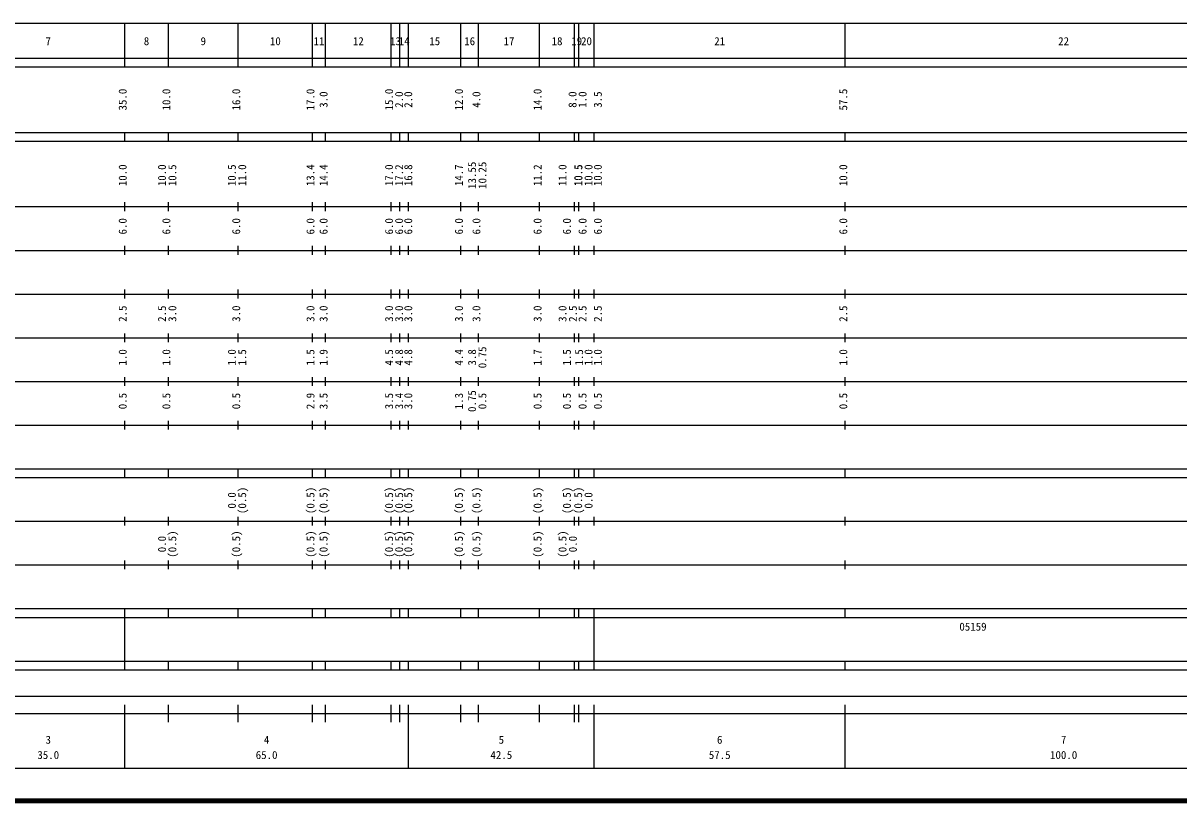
# Model space of a CAD drawing. Units: millimetres on the paper, enlarged 1000 times. Extents: x 40000 to 680000, y 20000 to 380000.
# Drawn here: x 179745 to 444391, y 20000 to 198000 of the extents above; entities that cross this region are included whole.
import ezdxf
from ezdxf.enums import TextEntityAlignment as Align

# ---------------------------------------------------------------- set-up
doc = ezdxf.new("R2010")
doc.units = ezdxf.units.MM
doc.header["$LTSCALE"] = 1000
doc.layers.add('M-TTL', color=2, linetype='Continuous', lineweight=140)
doc.layers.add('M-TTL-BAND', color=7, linetype='Continuous', lineweight=25)
doc.styles.add('ＭＳ ゴシック', font='')
doc.styles.get('ＭＳ ゴシック').set_extended_font_data('MS Gothic')

msp = doc.modelspace()

# ---------------------------------------------------------------- linework, layer by layer
at = {"layer": 'M-TTL'}
msp.add_line((40000, 20000), (680000, 20000), dxfattribs=at)
at = {"layer": 'M-TTL-BAND'}
for p, q in [((68000, 198000), (579000, 198000)), ((203000, 188000), (203000, 198000)), ((213000, 188000), (213000, 198000)), ((229000, 188000), (229000, 198000)), ((246000, 188000), (246000, 198000)), ((249000, 188000), (249000, 198000)), ((264000, 188000), (264000, 198000)), ((266000, 188000), (266000, 198000)), ((268000, 188000), (268000, 198000)), ((280000, 188000), (280000, 198000)), ((284000, 188000), (284000, 198000)), ((298000, 188000), (298000, 198000)), ((306000, 188000), (306000, 198000)), ((307000, 188000), (307000, 198000)), ((310500, 188000), (310500, 198000)), ((368000, 188000), (368000, 198000)), ((40000, 190000), (579000, 190000)), ((40000, 188000), (579000, 188000)), ((40000, 173000), (579000, 173000)), ((203000, 171000), (203000, 173000)), ((213000, 171000), (213000, 173000)), ((229000, 171000), (229000, 173000)), ((246000, 171000), (246000, 173000)), ((249000, 171000), (249000, 173000)), ((264000, 171000), (264000, 173000)), ((266000, 171000), (266000, 173000)), ((268000, 171000), (268000, 173000)), ((280000, 171000), (280000, 173000)), ((284000, 171000), (284000, 173000)), ((298000, 171000), (298000, 173000)), ((306000, 171000), (306000, 173000)), ((307000, 171000), (307000, 173000)), ((310500, 171000), (310500, 173000)), ((368000, 171000), (368000, 173000)), ((40000, 171000), (579000, 171000)), ((203000, 155000), (203000, 157000)), ((213000, 155000), (213000, 157000)), ((229000, 155000), (229000, 157000)), ((246000, 155000), (246000, 157000)), ((249000, 155000), (249000, 157000)), ((264000, 155000), (264000, 157000)), ((266000, 155000), (266000, 157000)), ((268000, 155000), (268000, 157000)), ((280000, 155000), (280000, 157000)), ((284000, 155000), (284000, 157000)), ((298000, 155000), (298000, 157000)), ((306000, 155000), (306000, 157000)), ((307000, 155000), (307000, 157000)), ((310500, 155000), (310500, 157000)), ((368000, 155000), (368000, 157000)), ((40000, 156000), (579000, 156000)), ((46000, 146000), (579000, 146000)), ((203000, 145000), (203000, 147000)), ((213000, 145000), (213000, 147000)), ((229000, 145000), (229000, 147000)), ((246000, 145000), (246000, 147000)), ((249000, 145000), (249000, 147000)), ((264000, 145000), (264000, 147000)), ((266000, 145000), (266000, 147000)), ((268000, 145000), (268000, 147000)), ((280000, 145000), (280000, 147000)), ((284000, 145000), (284000, 147000)), ((298000, 145000), (298000, 147000)), ((306000, 145000), (306000, 147000)), ((307000, 145000), (307000, 147000)), ((310500, 145000), (310500, 147000)), ((368000, 145000), (368000, 147000)), ((52000, 136000), (579000, 136000)), ((203000, 135000), (203000, 137000)), ((213000, 135000), (213000, 137000)), ((229000, 135000), (229000, 137000)), ((246000, 135000), (246000, 137000)), ((249000, 135000), (249000, 137000)), ((264000, 135000), (264000, 137000)), ((266000, 135000), (266000, 137000)), ((268000, 135000), (268000, 137000)), ((280000, 135000), (280000, 137000)), ((284000, 135000), (284000, 137000)), ((298000, 135000), (298000, 137000)), ((306000, 135000), (306000, 137000)), ((307000, 135000), (307000, 137000)), ((310500, 135000), (310500, 137000)), ((368000, 135000), (368000, 137000)), ((46000, 126000), (579000, 126000)), ((203000, 125000), (203000, 127000)), ((213000, 125000), (213000, 127000)), ((229000, 125000), (229000, 127000)), ((246000, 125000), (246000, 127000)), ((249000, 125000), (249000, 127000)), ((264000, 125000), (264000, 127000)), ((266000, 125000), (266000, 127000)), ((268000, 125000), (268000, 127000)), ((280000, 125000), (280000, 127000)), ((284000, 125000), (284000, 127000)), ((298000, 125000), (298000, 127000)), ((306000, 125000), (306000, 127000)), ((307000, 125000), (307000, 127000)), ((310500, 125000), (310500, 127000)), ((368000, 125000), (368000, 127000)), ((203000, 115000), (203000, 117000)), ((213000, 115000), (213000, 117000)), ((229000, 115000), (229000, 117000)), ((246000, 115000), (246000, 117000)), ((249000, 115000), (249000, 117000)), ((264000, 115000), (264000, 117000)), ((266000, 115000), (266000, 117000)), ((268000, 115000), (268000, 117000)), ((280000, 115000), (280000, 117000)), ((284000, 115000), (284000, 117000)), ((298000, 115000), (298000, 117000)), ((306000, 115000), (306000, 117000)), ((307000, 115000), (307000, 117000)), ((310500, 115000), (310500, 117000)), ((368000, 115000), (368000, 117000)), ((52000, 116000), (579000, 116000)), ((46000, 106000), (579000, 106000)), ((203000, 105000), (203000, 107000)), ((213000, 105000), (213000, 107000)), ((229000, 105000), (229000, 107000)), ((246000, 105000), (246000, 107000)), ((249000, 105000), (249000, 107000)), ((264000, 105000), (264000, 107000)), ((266000, 105000), (266000, 107000)), ((268000, 105000), (268000, 107000)), ((280000, 105000), (280000, 107000)), ((284000, 105000), (284000, 107000)), ((298000, 105000), (298000, 107000)), ((306000, 105000), (306000, 107000)), ((307000, 105000), (307000, 107000)), ((310500, 105000), (310500, 107000)), ((368000, 105000), (368000, 107000)), ((40000, 96000), (579000, 96000)), ((203000, 94000), (203000, 96000)), ((213000, 94000), (213000, 96000)), ((229000, 94000), (229000, 96000)), ((246000, 94000), (246000, 96000)), ((249000, 94000), (249000, 96000)), ((264000, 94000), (264000, 96000)), ((266000, 94000), (266000, 96000)), ((268000, 94000), (268000, 96000)), ((280000, 94000), (280000, 96000)), ((284000, 94000), (284000, 96000)), ((298000, 94000), (298000, 96000)), ((306000, 94000), (306000, 96000)), ((307000, 94000), (307000, 96000)), ((310500, 94000), (310500, 96000)), ((368000, 94000), (368000, 96000)), ((40000, 94000), (579000, 94000)), ((203000, 83000), (203000, 85000)), ((213000, 83000), (213000, 85000)), ((229000, 83000), (229000, 85000)), ((246000, 83000), (246000, 85000)), ((249000, 83000), (249000, 85000)), ((264000, 83000), (264000, 85000)), ((266000, 83000), (266000, 85000)), ((268000, 83000), (268000, 85000)), ((280000, 83000), (280000, 85000)), ((284000, 83000), (284000, 85000)), ((298000, 83000), (298000, 85000)), ((306000, 83000), (306000, 85000)), ((307000, 83000), (307000, 85000)), ((310500, 83000), (310500, 85000)), ((368000, 83000), (368000, 85000)), ((49000, 84000), (579000, 84000)), ((203000, 73000), (203000, 75000)), ((213000, 73000), (213000, 75000)), ((229000, 73000), (229000, 75000)), ((246000, 73000), (246000, 75000)), ((249000, 73000), (249000, 75000)), ((264000, 73000), (264000, 75000)), ((266000, 73000), (266000, 75000)), ((268000, 73000), (268000, 75000)), ((280000, 73000), (280000, 75000)), ((284000, 73000), (284000, 75000)), ((298000, 73000), (298000, 75000)), ((306000, 73000), (306000, 75000)), ((307000, 73000), (307000, 75000)), ((310500, 73000), (310500, 75000)), ((368000, 73000), (368000, 75000)), ((40000, 74000), (579000, 74000)), ((40000, 64000), (579000, 64000)), ((203000, 62000), (203000, 64000)), ((213000, 62000), (213000, 64000)), ((229000, 62000), (229000, 64000)), ((246000, 62000), (246000, 64000)), ((249000, 62000), (249000, 64000)), ((264000, 62000), (264000, 64000)), ((266000, 62000), (266000, 64000)), ((268000, 62000), (268000, 64000)), ((280000, 62000), (280000, 64000)), ((284000, 62000), (284000, 64000)), ((298000, 62000), (298000, 64000)), ((306000, 62000), (306000, 64000)), ((307000, 62000), (307000, 64000)), ((310500, 62000), (310500, 64000)), ((368000, 62000), (368000, 64000)), ((40000, 62000), (579000, 62000)), ((203000, 52000), (203000, 62000)), ((310500, 52000), (310500, 62000)), ((40000, 52000), (579000, 52000)), ((203000, 50000), (203000, 52000)), ((213000, 50000), (213000, 52000)), ((229000, 50000), (229000, 52000)), ((246000, 50000), (246000, 52000)), ((249000, 50000), (249000, 52000)), ((264000, 50000), (264000, 52000)), ((266000, 50000), (266000, 52000)), ((268000, 50000), (268000, 52000)), ((280000, 50000), (280000, 52000)), ((284000, 50000), (284000, 52000)), ((298000, 50000), (298000, 52000)), ((306000, 50000), (306000, 52000)), ((307000, 50000), (307000, 52000)), ((310500, 50000), (310500, 52000)), ((368000, 50000), (368000, 52000)), ((40000, 50000), (579000, 50000)), ((71000, 44000), (505000, 44000)), ((40000, 40000), (579000, 40000)), ((203000, 27500), (203000, 42000)), ((213000, 38000), (213000, 42000)), ((229000, 38000), (229000, 42000)), ((246000, 38000), (246000, 42000)), ((249000, 38000), (249000, 42000)), ((264000, 38000), (264000, 42000)), ((266000, 38000), (266000, 42000)), ((268000, 27500), (268000, 42000)), ((280000, 38000), (280000, 42000)), ((284000, 38000), (284000, 42000)), ((298000, 38000), (298000, 42000)), ((306000, 38000), (306000, 42000)), ((307000, 38000), (307000, 42000)), ((310500, 27500), (310500, 42000)), ((368000, 27500), (368000, 42000)), ((68000, 27500), (579000, 27500))]:
    msp.add_line(p, q, dxfattribs=at)

# ---------------------------------------------------------------- texts
at = {"layer": 'M-TTL-BAND', "style": 'ＭＳ ゴシック'}
for s, p in [('7', (185500, 192405)), ('8', (208000, 192405)), ('9', (221000, 192405)), ('10', (237500, 192405)), ('11', (247500, 192405)), ('12', (256500, 192405)), ('13', (265000, 192405)), ('14', (267000, 192405)), ('15', (274000, 192405)), ('16', (282000, 192405)), ('17', (291000, 192405)), ('18', (302000, 192405)), ('19', (306500, 192405)), ('20', (308750, 192405)), ('21', (339250, 192405)), ('22', (418000, 192405)), ('3', (185500, 32523)), ('4', (235500, 32523)), ('5', (289250, 32523)), ('6', (339250, 32523)), ('7', (418000, 32523)), ('35.0', (185500, 29033)), ('65.0', (235500, 29033)), ('42.5', (289250, 29033)), ('57.5', (339250, 29033)), ('100.0', (418000, 29033))]:
    msp.add_text(s, height=1833, dxfattribs=at).set_placement(p, align=Align.BOTTOM_CENTER)
for s, p in [('35.0', (204000, 180500)), ('10.0', (214000, 180500)), ('16.0', (230000, 180500)), ('17.0', (247000, 180500)), ('15.0', (265000, 180500)), ('12.0', (281000, 180500)), ('14.0', (299000, 180500)), ('57.5', (369000, 180500)), ('3.0', (250000, 180500)), ('2.0', (267295, 180500)), ('2.0', (269389, 180500)), ('4.0', (285000, 180500)), ('8.0', (307000, 180500)), ('1.0', (309297, 180500)), ('3.5', (312797, 180500)), ('10.0', (204000, 163174)), ('10.0', (213000, 163174)), ('10.5', (215370, 163174)), ('10.5', (229000, 163174)), ('11.0', (231370, 163174)), ('13.4', (247000, 163174)), ('14.4', (250000, 163174)), ('17.0', (265000, 163174)), ('17.2', (267295, 163174)), ('16.8', (269389, 163174)), ('14.7', (281000, 163174)), ('13.55', (284000, 163174)), ('10.25', (286370, 163174)), ('11.2', (299000, 163174)), ('11.0', (304711, 163174)), ('10.5', (308297, 163174)), ('10.5', (308370, 163174)), ('10.0', (310667, 163174)), ('10.0', (312797, 163174)), ('10.0', (369000, 163174)), ('6.0', (204000, 151500)), ('6.0', (214000, 151500)), ('6.0', (230000, 151500)), ('6.0', (247000, 151500)), ('6.0', (250000, 151500)), ('6.0', (265000, 151500)), ('6.0', (267295, 151500)), ('6.0', (269389, 151500)), ('6.0', (281000, 151500)), ('6.0', (285000, 151500)), ('6.0', (299000, 151500)), ('6.0', (305711, 151500)), ('6.0', (309297, 151500)), ('6.0', (312797, 151500)), ('6.0', (369000, 151500)), ('2.5', (204000, 131500)), ('2.5', (213000, 131500)), ('3.0', (215370, 131500)), ('3.0', (230000, 131500)), ('3.0', (247000, 131500)), ('3.0', (250000, 131500)), ('3.0', (265000, 131500)), ('3.0', (267295, 131500)), ('3.0', (269389, 131500)), ('3.0', (281000, 131500)), ('3.0', (285000, 131500)), ('3.0', (299000, 131500)), ('3.0', (304711, 131500)), ('2.5', (307081, 131500)), ('2.5', (309297, 131500)), ('2.5', (312797, 131500)), ('2.5', (369000, 131500)), ('1.0', (204000, 121500)), ('1.0', (214000, 121500)), ('1.0', (229000, 121500)), ('1.5', (231370, 121500)), ('1.5', (247000, 121500)), ('1.9', (250000, 121500)), ('4.5', (265000, 121500)), ('4.8', (267295, 121500)), ('4.8', (269389, 121500)), ('4.4', (281000, 121500)), ('3.8', (284000, 121500)), ('0.75', (286370, 121500)), ('1.7', (299000, 121500)), ('1.5', (305711, 121500)), ('1.5', (308509, 121500)), ('1.0', (310667, 121500)), ('1.0', (312797, 121500)), ('1.0', (369000, 121500)), ('0.75', (284000, 111500)), ('0.5', (204000, 111500)), ('0.5', (214000, 111500)), ('0.5', (230000, 111500)), ('2.9', (247000, 111500)), ('3.5', (250000, 111500)), ('3.5', (265000, 111500)), ('3.4', (267295, 111500)), ('3.0', (269389, 111500)), ('1.3', (281000, 111500)), ('0.5', (286370, 111500)), ('0.5', (299000, 111500)), ('0.5', (305711, 111500)), ('0.5', (309297, 111500)), ('0.5', (312797, 111500)), ('0.5', (369000, 111500)), ('0.0', (229000, 88764)), ('(0.5)', (231370, 88764)), ('(0.5)', (247000, 88764)), ('(0.5)', (250000, 88764)), ('(0.5)', (265000, 88764)), ('(0.5)', (267295, 88764)), ('(0.5)', (269389, 88764)), ('(0.5)', (281000, 88764)), ('(0.5)', (285000, 88764)), ('(0.5)', (299000, 88764)), ('(0.5)', (305711, 88764)), ('(0.5)', (308297, 88764)), ('0.0', (310667, 88764)), ('0.0', (213000, 78764)), ('(0.5)', (215370, 78764)), ('(0.5)', (230000, 78764)), ('(0.5)', (247000, 78764)), ('(0.5)', (250000, 78764)), ('(0.5)', (265000, 78764)), ('(0.5)', (267295, 78764)), ('(0.5)', (269389, 78764)), ('(0.5)', (281000, 78764)), ('(0.5)', (285000, 78764)), ('(0.5)', (299000, 78764)), ('(0.5)', (304711, 78764)), ('0.0', (307081, 78764))]:
    msp.add_text(s, height=1833, rotation=90, dxfattribs=at).set_placement(p, align=Align.BOTTOM_CENTER)
msp.add_text('05159', height=1833, dxfattribs=at).set_placement((394125, 58405), align=Align.BOTTOM_LEFT)

doc.saveas('drawing.dxf')
